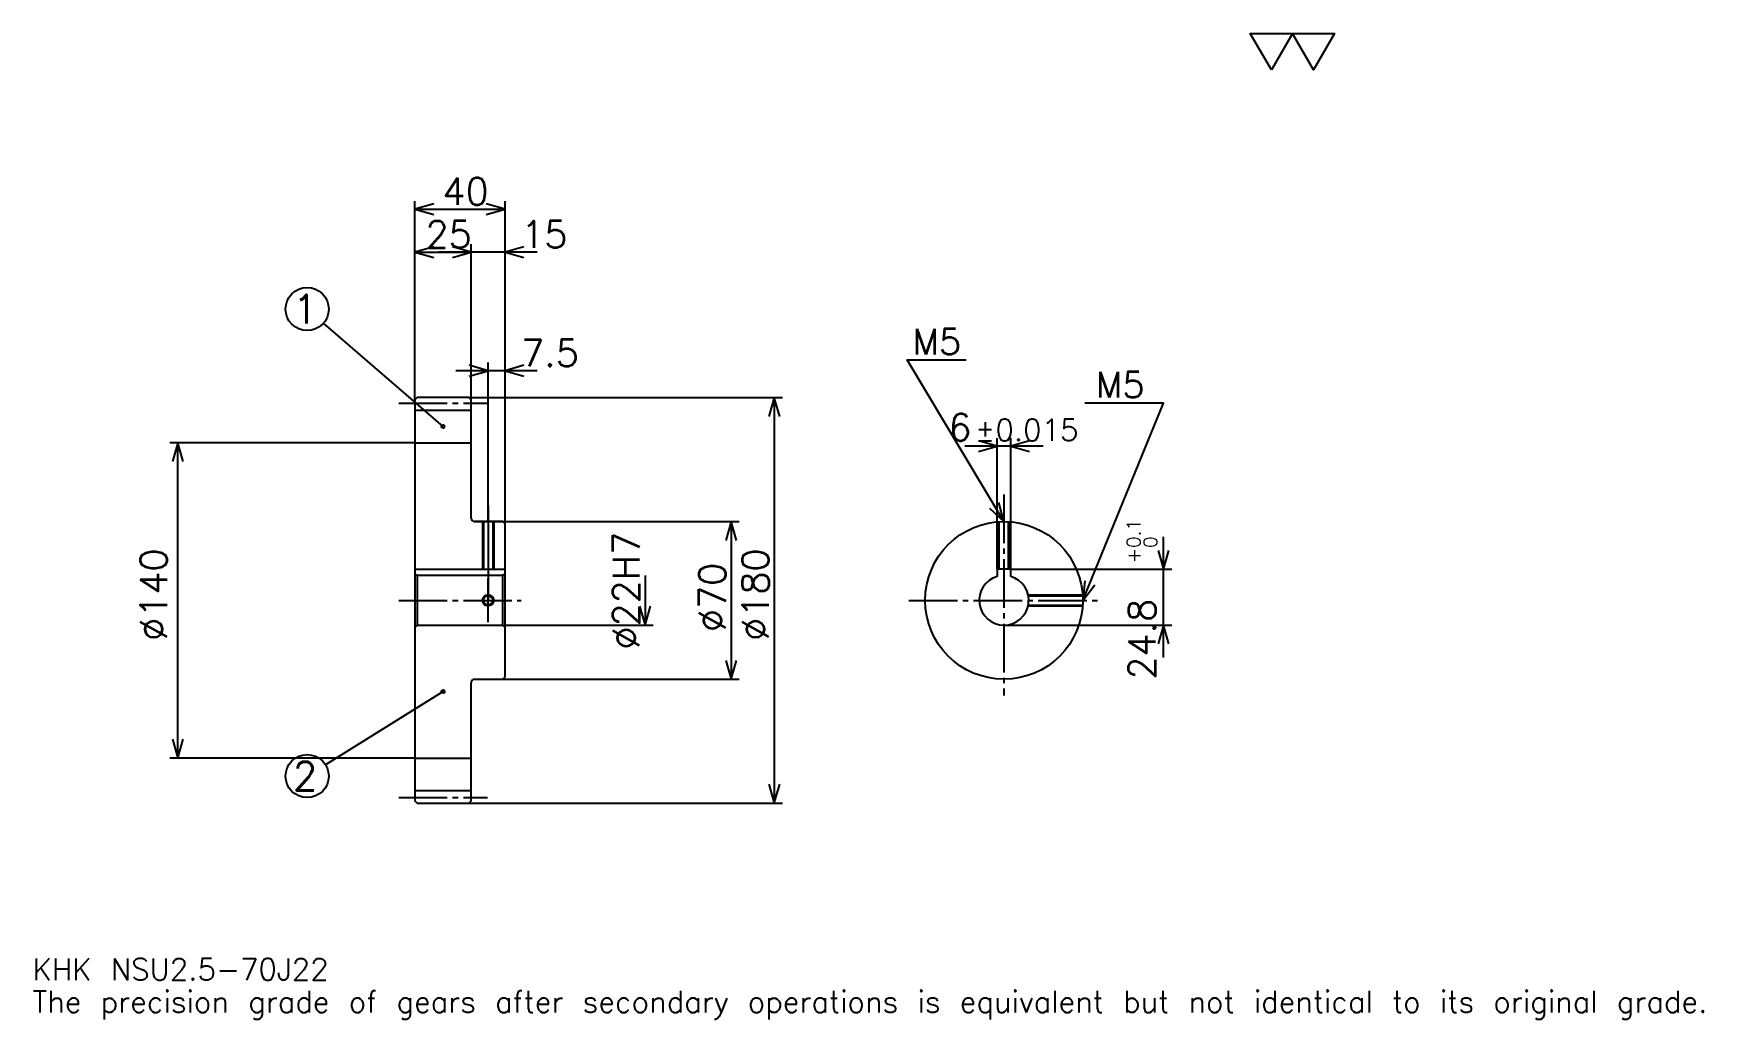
# Model space of a CAD drawing. Extents: x 24 to 766, y 9 to 447.
import ezdxf

# ---------------------------------------------------------------- set-up
doc = ezdxf.new("R2010")
doc.units = 0
doc.linetypes.add('DASHDOT', pattern=[28.695651, 21.521739, -2.391304, 2.391304, -2.391304])
doc.layers.get('0').update_dxf_attribs({"linetype": 'CONTINUOUS'})
doc.layers.add('DASHDOT', color=6, linetype='DASHDOT')
doc.styles.add('KANJI', font='TXT', dxfattribs={"bigfont": 'BIGFONT'})

msp = doc.modelspace()

# ---------------------------------------------------------------- linework, layer by layer
at = {"color": 5}
for p, q in [((193.695663, 284.891296), (193.695663, 372.17392)), ((233.695663, 284.891296), (233.695663, 372.17392)), ((193.695663, 368.586975), (233.695663, 368.586975)), ((193.695663, 349.456543), (218.695663, 349.456543)), ((248.043488, 349.456543), (204.347839, 349.456543)), ((218.695663, 284.891296), (218.695663, 353.043488)), ((206.195663, 272.078796), (153.106445, 317.962708)), ((248.043488, 296.847839), (211.847839, 296.847839)), ((226.195663, 284.891296), (226.195663, 300.434784)), ((193.695663, 283.891296), (193.695663, 284.891296)), ((217.695663, 284.891296), (233.695663, 284.891296)), ((218.695663, 283.891296), (218.695663, 284.891296)), ((226.195663, 229.891312), (226.195663, 284.891296)), ((226.195663, 229.891312), (226.195663, 284.891296)), ((233.695663, 284.891296), (356.847839, 284.891296)), ((233.695663, 228.891312), (233.695663, 284.891296)), ((353.260864, 284.891296), (353.260864, 104.891312)), ((452.217407, 208.691315), (452.217407, 266.956543)), ((458.217407, 208.691315), (458.217407, 266.956543)), ((193.695663, 264.891296), (84.891312, 264.891296)), ((88.478271, 124.891312), (88.478271, 264.891296)), ((472.565247, 263.369568), (437.869568, 263.369568)), ((220.195663, 229.891312), (233.695663, 229.891312)), ((233.695663, 229.891312), (337.717407, 229.891312)), ((334.130432, 229.891312), (334.130432, 159.891312)), ((526.086975, 169.543488), (526.086975, 223.039139)), ((458.217407, 208.691315), (529.673889, 208.691315)), ((295.869568, 205.891312), (295.869568, 183.891312)), ((233.695663, 183.891312), (299.456543, 183.891312)), ((455.217407, 183.891312), (529.673889, 183.891312)), ((220.195663, 159.891312), (233.695663, 159.891312)), ((233.695663, 159.891312), (337.717407, 159.891312)), ((206.195663, 154.391312), (153.991608, 121.917564)), ((193.695663, 124.891312), (84.891312, 124.891312)), ((217.695663, 104.891312), (233.695663, 104.891312)), ((233.695663, 104.891312), (356.847839, 104.891312))]:
    msp.add_line(p, q, dxfattribs=at)
at = {"color": 4}
for p, q in [((193.695663, 279.266296), (218.695663, 279.266296)), ((193.695663, 264.891296), (218.695663, 264.891296)), ((193.695663, 208.691315), (233.695663, 208.691315)), ((194.695663, 205.891312), (194.695663, 183.891312)), ((232.695663, 205.891312), (233.695663, 206.891312)), ((232.695663, 183.891312), (233.695663, 182.891312)), ((193.695663, 124.891312), (218.695663, 124.891312)), ((193.695663, 110.516312), (218.695663, 110.516312))]:
    msp.add_line(p, q, dxfattribs=at)
at = {"color": 7}
msp.add_lwpolyline([(573.913025, 430.434784), (564.586914, 446.600006), (601.891296, 446.600006), (592.565186, 430.434784), (583.239136, 446.600006), (573.913025, 430.434784)], dxfattribs=at)
at = {"color": 5}
for points in [[(202.065231, 370.978271), (193.695663, 368.586975), (202.065231, 366.195648)], [(225.326096, 366.195648), (233.695663, 368.586975), (225.326096, 370.978271)], [(202.065231, 351.847839), (193.695663, 349.456543), (202.065231, 347.065216)], [(210.326096, 347.065216), (218.695663, 349.456543), (210.326096, 351.847839)], [(210.326096, 347.065216), (218.695663, 349.456543), (210.326096, 351.847839)], [(242.065231, 351.847839), (233.695663, 349.456543), (242.065231, 347.065216)], [(217.826096, 294.456543), (226.195663, 296.847839), (217.826096, 299.239136)], [(242.065231, 299.239136), (233.695663, 296.847839), (242.065231, 294.456543)], [(455.217407, 229.891312), (412.17392, 301.630432), (438.478271, 301.630432)], [(355.652191, 276.521729), (353.260864, 284.891296), (350.869568, 276.521729)], [(490.217407, 194.891312), (526.086975, 282.5), (491.173889, 282.5)], [(90.869576, 256.521759), (88.478271, 264.891296), (86.086967, 256.521759)], [(443.847839, 260.978271), (452.217407, 263.369568), (443.847839, 265.760864)], [(466.586975, 265.760864), (458.217407, 263.369568), (466.586975, 260.978271)], [(448.860779, 235.83783), (455.217407, 229.891312), (452.961792, 238.298462)], [(336.521759, 221.521744), (334.130432, 229.891312), (331.739136, 221.521744)], [(523.695679, 217.060883), (526.086975, 208.691315), (528.478271, 217.060883)], [(491.175598, 203.542892), (490.217407, 194.891312), (495.601624, 201.730743)], [(293.478271, 192.26088), (295.869568, 183.891312), (298.260864, 192.26088)], [(528.478271, 175.521744), (526.086975, 183.891312), (523.695679, 175.521744)], [(331.739136, 168.26088), (334.130432, 159.891312), (336.521759, 168.26088)], [(86.086967, 133.26088), (88.478271, 124.891312), (90.869576, 133.26088)], [(350.869568, 113.26088), (353.260864, 104.891312), (355.652191, 113.26088)]]:
    msp.add_lwpolyline(points, dxfattribs=at)
at = {"color": 4}
for points in [[(218.695663, 231.391312), (218.695663, 283.891296), (217.695663, 284.891296), (194.695663, 284.891296), (193.695663, 283.891296), (193.695663, 182.891312)], [(220.195663, 159.891312), (232.695663, 159.891312), (233.695663, 160.891312), (233.695663, 228.891312), (232.695663, 229.891312), (220.195663, 229.891312)], [(223.695663, 229.891312), (223.695663, 208.691315)], [(224.130661, 229.891312), (224.130661, 208.691315)], [(228.260666, 229.891312), (228.260666, 208.691315)], [(228.695663, 229.891312), (228.695663, 208.691315)], [(452.717407, 208.691315), (452.717407, 229.80191)], [(453.152405, 208.691315), (453.152405, 229.830338)], [(457.28241, 208.691315), (457.28241, 229.830338)], [(457.717407, 208.691315), (457.717407, 229.80191)], [(458.217407, 205.474319), (458.217407, 208.691315), (452.217407, 208.691315), (452.217407, 205.474319)], [(193.695663, 182.891312), (194.695663, 183.891312), (232.695663, 183.891312), (232.695663, 205.891312), (194.695663, 205.891312), (193.695663, 206.891312)], [(465.929565, 197.391312), (490.127991, 197.391312)], [(466.021851, 196.956314), (490.156433, 196.956314)], [(466.021851, 192.826309), (490.156433, 192.826309)], [(465.929565, 192.391312), (490.127991, 192.391312)], [(193.695663, 182.891312), (193.695663, 105.891312), (194.695663, 104.891312), (217.695663, 104.891312), (218.695663, 105.891312), (218.695663, 158.391312)]]:
    msp.add_lwpolyline(points, dxfattribs=at)
at = {"color": 5}
for centre, radius in [((145.869568, 324.217407), 9.565217), ((206.195663, 272.078796), 0.717391), ((206.195663, 154.391312), 0.717391), ((145.869568, 116.865227), 9.565217)]:
    msp.add_circle(centre, radius, dxfattribs=at)
at = {"color": 4}
for centre, radius in [((455.217407, 194.891312), 35), ((226.195663, 194.891312), 2.065)]:
    msp.add_circle(centre, radius, dxfattribs=at)
at = {"color": 7}
msp.add_circle((226.195663, 194.891312), 2.5, dxfattribs=at)
at = {"color": 4}
for centre, radius, start, end in [((220.195663, 231.391312), 1.5, 180, 270), ((455.217407, 194.891312), 11, 105.826620886, 74.173379114), ((220.195663, 158.391312), 1.5, 90, 180)]:
    msp.add_arc(centre, radius, start, end, dxfattribs=at)
at = {"layer": 'DASHDOT', "color": 7}
for p, q in [((186.521744, 282.391296), (225.869568, 282.391296)), ((455.217407, 241.847839), (455.217407, 152.717407)), ((226.195663, 229.891312), (226.195663, 194.891312)), ((186.521744, 194.891312), (240.869568, 194.891312)), ((413.043488, 194.891312), (497.391296, 194.891312)), ((186.521744, 107.391312), (225.869568, 107.391312))]:
    msp.add_line(p, q, dxfattribs=at)
for points in [[(226.195663, 237.065216), (226.195663, 201.517395)], [(226.195663, 185.217392), (226.195663, 204.565231)], [(216.521759, 194.891312), (235.869568, 194.891312)]]:
    msp.add_lwpolyline(points, dxfattribs=at)

# ---------------------------------------------------------------- texts
at = {"color": 7, "style": 'KANJI'}
for s, height, p in [('40', 11.956522, (205.92392, 370.5)), ('25', 11.956522, (198.42392, 351.369568)), ('15', 11.956522, (240.869568, 351.369568)), ('1', 12.753623, (139.492767, 317.840576)), ('M5', 11.478261, (414.565247, 304.021729)), ('7.5', 11.956522, (240.869568, 298.760864)), ('M5', 11.478261, (495.956543, 284.891296)), ('6', 11.956522, (430.536743, 265.760864)), ('%%p0.015', 9.565217, (442.372253, 265.760864)), ('2', 12.753623, (139.492767, 110.488419)), ('KHK NSU2.5-70J22', 9.565217, (23.913044, 26.304348)), ('The precision grade of gears after secondary operations is equivalent but not identical to its original grade.', 9.565217, (23.913044, 11.956522))]:
    msp.add_text(s, height=height, dxfattribs=at).set_placement(p)
for s, height, p in [('%%c22H7', 11.956522, (293.478271, 173.070663)), ('0.1', 5.978261, (515.804321, 218.167191)), ('0', 5.978261, (523.217407, 218.167191)), ('%%c140', 11.956522, (83.695663, 176.956528)), ('%%c180', 11.956522, (350.869568, 176.956528)), ('+', 5.978261, (515.804321, 211.471542)), ('%%c70', 11.956522, (331.739136, 180.842407)), ('24.8', 11.956522, (522.5, 159.718979))]:
    msp.add_text(s, height=height, rotation=90, dxfattribs=at).set_placement(p)

doc.saveas('drawing.dxf')
